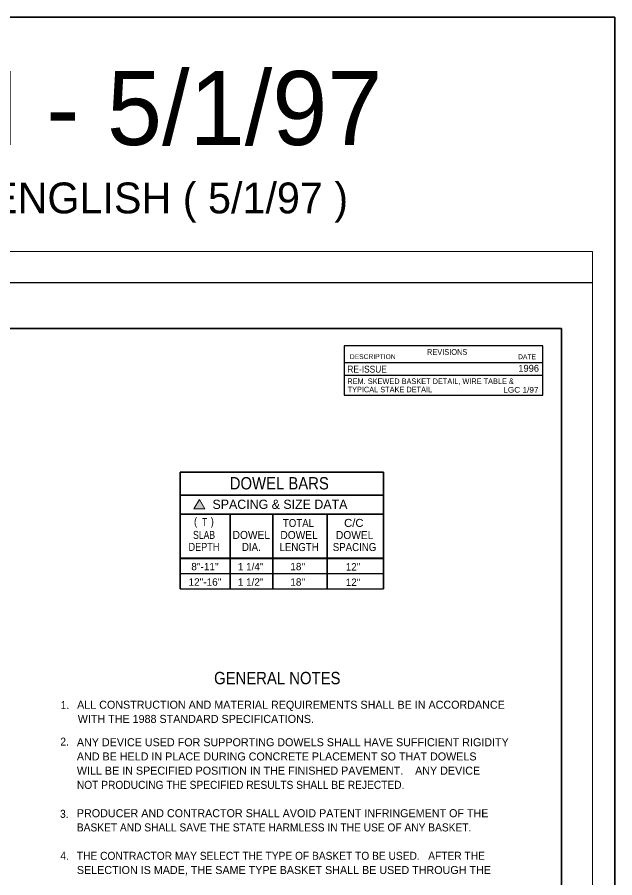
# Model space of a CAD drawing. Extents: x 743 to 4444, y -504 to 2234.
# Drawn here: x 3468 to 4444, y 828 to 2234 of the extents above; entities that cross this region are included whole.
import ezdxf
from ezdxf.enums import TextEntityAlignment as Align

# ---------------------------------------------------------------- set-up
doc = ezdxf.new("R2010")
doc.units = 0
doc.header["$LTSCALE"] = 6
for name, color, linetype, lineweight in [('1', 7, 'Continuous', 25), ('25', 7, 'Continuous', 25), ('60', 7, 'Continuous', 35)]:
    doc.layers.add(name, color=color, linetype=linetype, lineweight=lineweight)

msp = doc.modelspace()

# ---------------------------------------------------------------- hatches: boundary and pattern name
at = {"layer": '1'}
msp.add_hatch(color=256, dxfattribs=at).paths.add_polyline_path([(3765.662, 1446.633), (3774.687, 1431.001), (3756.638, 1431.001)])

# ---------------------------------------------------------------- linework, layer by layer
at = {"layer": '1', "lineweight": 13}
for p in [(776.695, 1851.626), (4407.673, -468.162)]:
    msp.add_line(p, (4407.673, 1851.626), dxfattribs=at)
at = {"layer": '1', "lineweight": 35}
for p, q in [((1079.273, 1725.551), (4357.239, 1725.551)), ((4357.239, -382.996), (4357.239, 1725.551)), ((3734.093, 1490.901), (3734.093, 1300.178)), ((3734.093, 1490.901), (4066.563, 1490.901)), ((4066.563, 1490.901), (4066.563, 1300.178)), ((3734.093, 1453.523), (4066.563, 1453.523)), ((3734.093, 1422.489), (4066.563, 1422.489)), ((3815.918, 1422.489), (3815.918, 1300.178)), ((3885.817, 1422.489), (3885.817, 1300.178)), ((3974.426, 1422.489), (3974.426, 1300.178))]:
    msp.add_line(p, q, dxfattribs=at)
at = {"layer": '1', "lineweight": 40}
msp.add_line((3734.093, 1350.604), (4066.563, 1350.604), dxfattribs=at)
at = {"layer": '1'}
for p, q in [((3734.093, 1325.391), (4066.563, 1325.391)), ((3734.093, 1300.178), (4066.563, 1300.178))]:
    msp.add_line(p, q, dxfattribs=at)
msp.add_lwpolyline([(927.99, -417.729), (927.99, 1801.2), (4407.673, 1801.2)], dxfattribs=at)
at = {"layer": '1', "lineweight": 13}
msp.add_lwpolyline([(3765.662, 1446.633), (3774.687, 1431.001), (3756.638, 1431.001)], close=True, dxfattribs=at)
at = {"layer": '25'}
for p, q in [((4001.919, 1670.216), (4326.579, 1670.216)), ((4001.919, 1649.487), (4326.64, 1649.487)), ((4001.919, 1616.791), (4326.64, 1616.791))]:
    msp.add_line(p, q, dxfattribs=at)
msp.add_lwpolyline([(4326.64, 1616.791), (4326.64, 1697.631), (4001.919, 1697.631), (4001.919, 1616.791)], dxfattribs=at)
at = {"layer": '60'}
msp.add_lwpolyline([(743.028, -503.761), (4444.001, -503.761), (4444.001, 2234.49), (743.028, 2234.49)], close=True, dxfattribs=at)

# ---------------------------------------------------------------- texts
at = {"layer": '1'}
for s, height, p in [('1988/96 SPEC. - FINAL ENGLISH - 5/1/97', 121, (2531.285, 2025.626)), ('( p. 120 )  LOAD TRANSFER UNITS ( CONC. PAV.) - ( LTU-2-3 ) - FINAL ENGLISH ( 5/1/97 )', 50.43, (2603.32, 1913.941)), ("8''-11''", 12.1, (3774.923, 1330.691)), ("1 1/4''", 12.1, (3849.55, 1330.579)), ("18''", 12.1, (3926.415, 1330.691)), ("12''", 12.1, (4016.789, 1330.338)), ("12''-16''", 12.1, (3774.924, 1305.478)), ("1 1/2''", 12.1, (3849.55, 1305.366)), ("18''", 12.1, (3926.415, 1305.478)), ("12''", 12.1, (4016.789, 1305.125))]:
    msp.add_text(s, height=height, dxfattribs=at).set_placement(p, align=Align.CENTER)
for s, height, width, p in [('DOWEL BARS', 20.17, 0.9, (3896.186, 1462.816)), ('(     )', 13.11, 0.9, (3773.118, 1404.044)), ('T', 13.11, 0.8, (3774.294, 1402.973)), ('TOTAL', 13.11, 0.9, (3927.474, 1401.353)), ('C/C', 13.11, 1.05, (4017.87, 1401.523)), ('SLAB', 13.11, 0.8, (3773.349, 1381.913)), ('DOWEL', 13.11, 0.95, (3850.538, 1381.95)), ('DOWEL', 13.11, 0.95, (3928.486, 1381.743)), ('DOWEL', 13.11, 0.95, (4019.27, 1381.729)), ('DEPTH', 13.11, 0.85, (3773.228, 1362.434)), ('DIA.', 13.11, 0.9, (3850.526, 1362.324)), ('LENGTH', 13.11, 0.9, (3928.533, 1362.093)), ('SPACING', 13.11, 0.9, (4019.078, 1362.117)), ('GENERAL NOTES', 20.17, 0.9, (3892.887, 1144.525))]:
    msp.add_text(s, height=height, dxfattribs=dict(at, width=width)).set_placement(p, align=Align.CENTER)
for s, height, p in [('SPACING & SIZE DATA', 15.13, (3787.082, 1431.012)), ('ALL CONSTRUCTION AND MATERIAL REQUIREMENTS SHALL BE IN ACCORDANCE ', 13.11, (3566.048, 1104.466)), ('WITH THE 1988 STANDARD SPECIFICATIONS.', 13.11, (3567.103, 1081.271)), ('ANY DEVICE USED FOR SUPPORTING DOWELS SHALL HAVE SUFFICIENT RIGIDITY ', 13.11, (3565.638, 1043.141)), ('AND BE HELD IN PLACE DURING CONCRETE PLACEMENT SO THAT DOWELS ', 13.11, (3565.638, 1019.945)), ('WILL BE IN SPECIFIED POSITION IN THE FINISHED PAVEMENT.    ANY DEVICE ', 13.11, (3565.638, 996.749)), ('PRODUCER AND CONTRACTOR SHALL AVOID PATENT INFRINGEMENT OF THE ', 13.11, (3565.638, 927.161)), ('SELECTION IS MADE, THE SAME TYPE BASKET SHALL BE USED THROUGH THE ', 13.11, (3565.638, 834.375))]:
    msp.add_text(s, height=height, dxfattribs=at).set_placement(p)
at = {"layer": '1', "width": 0.95}
for s, p in [('1.', (3539.137, 1103.923)), ('2.', (3538.676, 1044.193)), ('NOT PRODUCING THE SPECIFIED RESULTS SHALL BE REJECTED.', (3565.638, 973.553)), ('3.', (3538.214, 926.173)), ('BASKET AND SHALL SAVE THE STATE HARMLESS IN THE USE OF ANY BASKET.', (3565.638, 903.964)), ('4.', (3538.675, 857.607)), ('THE CONTRACTOR MAY SELECT THE TYPE OF BASKET TO BE USED.   AFTER THE', (3565.638, 857.573))]:
    msp.add_text(s, height=13.11, dxfattribs=at).set_placement(p)
at = {"layer": '25'}
for s, height, width, p in [('REVISIONS', 9.512, 0.95, (4137.437, 1682.728)), ('RE-ISSUE ', 11.34, 0.9, (4007.338, 1653.72)), ('REM. SKEWED BASKET DETAIL, WIRE TABLE &', 9.166, 0.9, (4007.338, 1635.062)), ('TYPICAL STAKE DETAIL', 9.166, 0.9, (4007.761, 1621.496)), ('LGC 1/97', 9.166, 1.1, (4261.823, 1621.06))]:
    msp.add_text(s, height=height, dxfattribs=dict(at, width=width)).set_placement(p)
for s, height, p in [('DESCRIPTION', 7.927, (4011.345, 1675.879)), ('DATE', 7.927, (4286.118, 1675.694)), ('1996', 11.34, (4286.529, 1655.081))]:
    msp.add_text(s, height=height, dxfattribs=at).set_placement(p)

doc.saveas('drawing.dxf')
